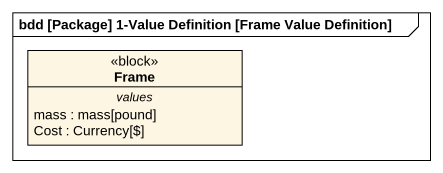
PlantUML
@startuml
mainframe bdd [Package] 1-Value Definition [Frame Value Definition]
hide circle
hide empty members
class "Frame" as Frame_ <<block>> {
  -- values --
  mass : mass[pound]
  Cost : Currency[$]
}
@enduml
